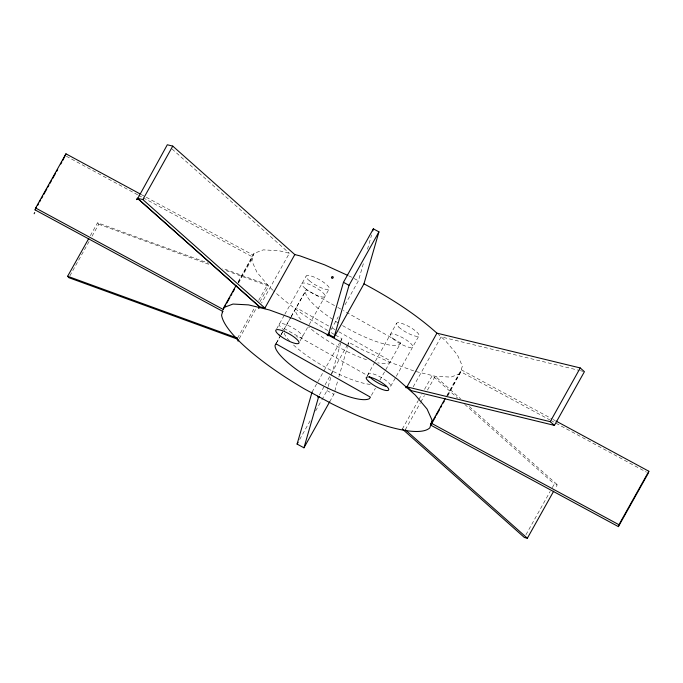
<?xml version="1.0" encoding="UTF-8"?>
<svg xmlns="http://www.w3.org/2000/svg" width="683" height="683" viewBox="0 0 683 683"><rect width="100%" height="100%" fill="white"/><g stroke="black" fill="none" stroke-linecap="round" stroke-linejoin="round"><path stroke-width="0.51" stroke-dasharray="3.42 2.56" d="M143.251 197.822L252.983 257.167L251.89 260.966L256.876 272.15L268.718 286.177M238.119 282.822L254.085 253.367L263.288 249.867L278.895 250.704L289.361 253.256L261.521 303.039M344.992 304.797L358.404 280.824L363.979 261.461M367.497 249.227L371.603 234.961M321.847 399.845L327.003 390.625L327.883 387.568M328.173 386.544L341.97 338.64L335.114 334.935M329.735 401.706L333.859 394.33L337.675 381.08M338.845 377.007L347.357 347.451M347.647 346.426L348.825 342.354L362.536 349.764L389.583 362.127L414.427 371.168M447.852 395.653L460.726 371.714L549.824 419.9M446.836 395.628L461.273 369.81L462.365 366.011L457.388 354.836L445.572 340.843L438.315 334.397M413.172 386.894L441.107 336.873L579.269 370.417M90.327 235.695L97.549 222.786L208.494 263.203M69.871 275.838L89.473 240.809M92.051 236.207L98.762 224.22L97.549 222.786M238.154 281.84L254.085 253.367M238.546 282.984L252.983 257.167M237.539 338.153L254.563 307.734M258.695 300.358L267.463 284.683L222.487 268.299M239.263 338.657L256.287 308.238M259.899 301.784L268.667 286.117L224.69 270.092M276.7 328.788L284.299 315.204M284.811 314.291L306.027 276.359M276.06 343.54L280.551 335.507M281.055 334.61L283.547 330.154M284.06 329.24L290.685 317.399M291.189 316.485L306.334 289.652L336.873 306.906M276.521 342.951L280.517 335.814M281.02 334.918L283.513 330.452M290.625 317.74L284.512 328.668L367.796 375.71M291.137 316.827L306.334 289.652M300.025 340.979L308.656 325.56M309.168 324.638L329.36 288.55M331.067 329.684L338.29 316.784M312.054 392.11L339.391 343.25M339.903 342.328L341.97 338.64M319.431 394.894L324.587 385.673M325.099 384.76L330.777 374.617M331.289 373.695L347.271 345.12M347.792 344.198L348.825 342.354M299.675 439.476L311.013 419.2M315.657 410.901L321.326 400.759M367.283 375.676L374.95 361.964M375.462 361.051L396.584 323.298M371.415 395.372L375.411 388.226M379.919 380.158L400.725 342.968L343.353 310.56M390.667 386.365L395.79 377.204M396.302 376.29L418.961 335.788M402.338 429.026L418.337 400.434M418.85 399.512L421.949 393.971M424.527 389.361L432.271 375.522L457.627 398.061M405.309 429.752L420.267 402.996M420.788 402.074L424.399 395.619M427.49 390.087L435.233 376.248L460.598 398.787M447.322 395.679L460.726 371.714M525.953 534.738L550.199 491.376M552.265 487.688L554.331 483.999L557.294 484.725L555.228 488.413M400.725 342.968L399.76 344.445A54.674 13.506 29.2 0 1 342.593 325.603M460.18 373.61L450.968 377.118L435.361 376.282L415.418 371.407M580.302 370.673L583.393 371.424M98.762 224.22L208.699 264.27M348.834 275.889L351.728 277.221M354.229 278.57L358.404 280.824M140.988 194.407L253.53 255.271M66.345 156.236L137.624 194.783M138.564 195.287L142.32 197.319M461.273 369.81L552.248 419.012M553.187 419.524L555.066 420.532M550.763 420.404L646.425 472.141M327.003 390.625L333.859 394.33M337.803 307.427L342.431 310.039M328.625 326.013L296.234 307.717L295.269 309.194A54.674 13.506 29.2 0 0 302.424 321.283M332.322 328.105L335.097 329.667M338.802 331.759L390.625 361.025L389.66 362.511A54.674 13.506 29.2 0 1 377.81 362.835M469.315 406.539L557.294 484.725M464.764 404.404L554.331 483.999M172.065 148.996L289.361 253.256M284.751 330.546A13.242 3.27 29.2 0 1 282.053 323.529A13.242 3.27 29.2 0 1 299.922 332.877A13.242 3.27 29.2 0 1 296.413 336.642M334.192 334.397A119.61 29.548 29.2 0 1 328.677 331.11M327.763 330.555A119.61 29.548 29.2 0 1 273.516 290.804M272.79 290.13A119.61 29.548 29.2 0 1 268.692 286.143M338.153 322.914A54.674 13.506 29.2 0 1 333.628 320.011M332.749 319.431A54.674 13.506 29.2 0 1 305.369 291.137M368.282 374.805A12.815 3.167 29.2 0 1 380.986 377.332A12.815 3.167 29.2 0 1 389.899 386.868M370.212 384.384A54.674 13.506 29.2 0 1 292.828 344.334M289.447 340.902A54.674 13.506 29.2 0 1 283.966 332.775M366.549 359.736A54.674 13.506 29.2 0 1 308.588 327.003M398.795 327.097A12.815 3.167 29.2 0 0 418.192 336.301A12.815 3.167 29.2 0 0 406.334 325.236A12.815 3.167 29.2 0 0 398.795 327.097M305.011 288.252A13.242 3.27 29.2 0 0 324.647 296.857A13.242 3.27 29.2 0 0 310.688 285.007A13.242 3.27 29.2 0 0 305.011 288.252M309.254 280.67A13.242 3.27 29.2 0 0 328.89 289.268A13.242 3.27 29.2 0 0 314.931 277.426A13.242 3.27 29.2 0 0 309.254 280.67M392.529 338.298A12.815 3.167 29.2 0 0 411.926 347.493A12.815 3.167 29.2 0 0 400.067 336.437A12.815 3.167 29.2 0 0 392.529 338.298"/><path stroke-width="1.02" d="M34.15 213.762L34.722 212.524M436.924 333.159L406.462 387.782L405.813 387.671L405.839 386.902L406.769 386.399L411.106 390.599L554.425 425.389L584.426 371.672L580.243 367.949L436.924 333.159C415.025 313.497 389.873 297.677 363.971 283.838L378.937 231.861L373.362 228.848L343.455 282.318L328.489 334.294L334.064 337.308L363.971 283.838M431.349 423.238L430.819 425.185L618.397 526.627L618.943 524.723L431.349 423.238L430.572 424.758L445.29 398.394M35.644 208.016L223.221 309.459L223.768 307.555L232.98 304.055L248.586 304.891L269.52 310.005L294.364 319.046L321.42 331.4L348.842 346.238L374.762 362.528L397.412 379.167L415.255 395.03L427.071 409.023L432.057 420.199L429.872 427.797A119.61 29.548 29.2 0 1 332.22 403.952L304.797 389.122A119.61 29.548 29.2 0 1 221.582 315.153L222.675 311.354L35.098 209.912L35.644 208.016L65.961 153.829L140.049 193.895M65.961 153.829L62.836 160.334M329.735 401.706L303.952 447.8L297.096 444.087L312.054 392.11M334.064 337.308L349.03 285.332L378.937 231.861M303.952 447.8L318.62 396.84M372.781 230.888L373.362 228.848M555.996 421.044L648.85 471.253L648.304 473.157L618.397 526.627M222.906 311.098L222.291 312.114L222.743 311.038M406.923 386.877L550.233 421.676L580.243 367.949M35.098 209.912L36.532 207.35M37.565 205.515L38.598 203.671M39.623 201.827L40.656 199.982M41.689 198.138L42.722 196.294M43.755 194.45L46.845 188.918M47.878 187.074L48.911 185.23M49.936 183.386L51.49 180.619M52.514 178.775L55.613 173.243M56.646 171.399L57.679 169.555M60.77 164.022L61.803 162.178M237.752 339.22L68.838 277.682L67.634 276.256L88.781 238.461M172.756 146.102L167.309 144.77L137.42 199.077L136.489 199.624L137.292 198.232L142.849 199.573L172.756 146.102L294.808 254.588L299.837 255.818L324.673 264.859L347.86 275.454M223.768 307.555L236.096 285.511M223.221 309.459L225.791 304.866M226.816 303.03L229.898 297.515M230.931 295.679L231.955 293.844M232.98 292.008L234.525 289.25M259.053 307.444L259.455 306.727L137.411 198.241L259.557 306.778L259.352 307.743M259.028 306.624L264.902 308.059L294.808 254.588M328.489 334.294L329.522 332.45M297.096 444.087L298.121 442.243M430.819 425.185L435.455 416.886M436.488 415.042L439.587 409.51M440.612 407.666L441.645 405.822M443.19 403.055L444.223 401.211M402.338 429.026L524.399 537.504L527.361 538.23L553.682 491.179M618.943 524.723L648.85 471.253M258.891 306.983L258.49 308.016M259.207 307.905L258.763 308.17M67.634 276.256L237.539 338.153M343.455 282.318L349.03 285.332M550.233 421.676L554.425 425.389M405.309 429.752L527.361 538.23M142.849 199.573L264.902 308.059M319.362 396.499A0.854 0.82 4.3 0 1 318.329 397.344A0.854 0.82 4.3 0 1 317.749 396.157M238.7 340.501A1.349 0.922 -74.4 0 1 238.478 340.86L237.94 341.005L237.974 340.356A1.349 0.922 -74.4 0 1 238.29 339.801M386.33 386.501A12.815 3.167 29.2 0 1 369.452 376.598M327.592 335.686A0.854 0.82 4.3 0 1 327.49 334.422A0.854 0.82 4.3 0 1 328.788 334.55A0.854 0.82 4.3 0 1 328.446 335.763M276.026 343.839L275.061 345.325A54.674 13.506 29.2 0 0 315.836 381.84A54.674 13.506 29.2 0 0 369.452 398.633L370.417 397.156L276.026 343.839M368.487 381.285A12.815 3.167 29.2 0 0 387.876 390.488A12.815 3.167 29.2 0 0 376.017 379.424A12.815 3.167 29.2 0 0 368.487 381.285M278.946 334.858A13.242 3.27 29.2 0 0 298.573 343.455A13.242 3.27 29.2 0 0 284.623 331.614A13.242 3.27 29.2 0 0 278.946 334.858M331.929 278.049A0.854 0.82 4.3 0 0 333.27 277.46A0.854 0.82 4.3 0 0 332.066 276.632A0.854 0.82 4.3 0 0 331.929 278.049"/></g></svg>
